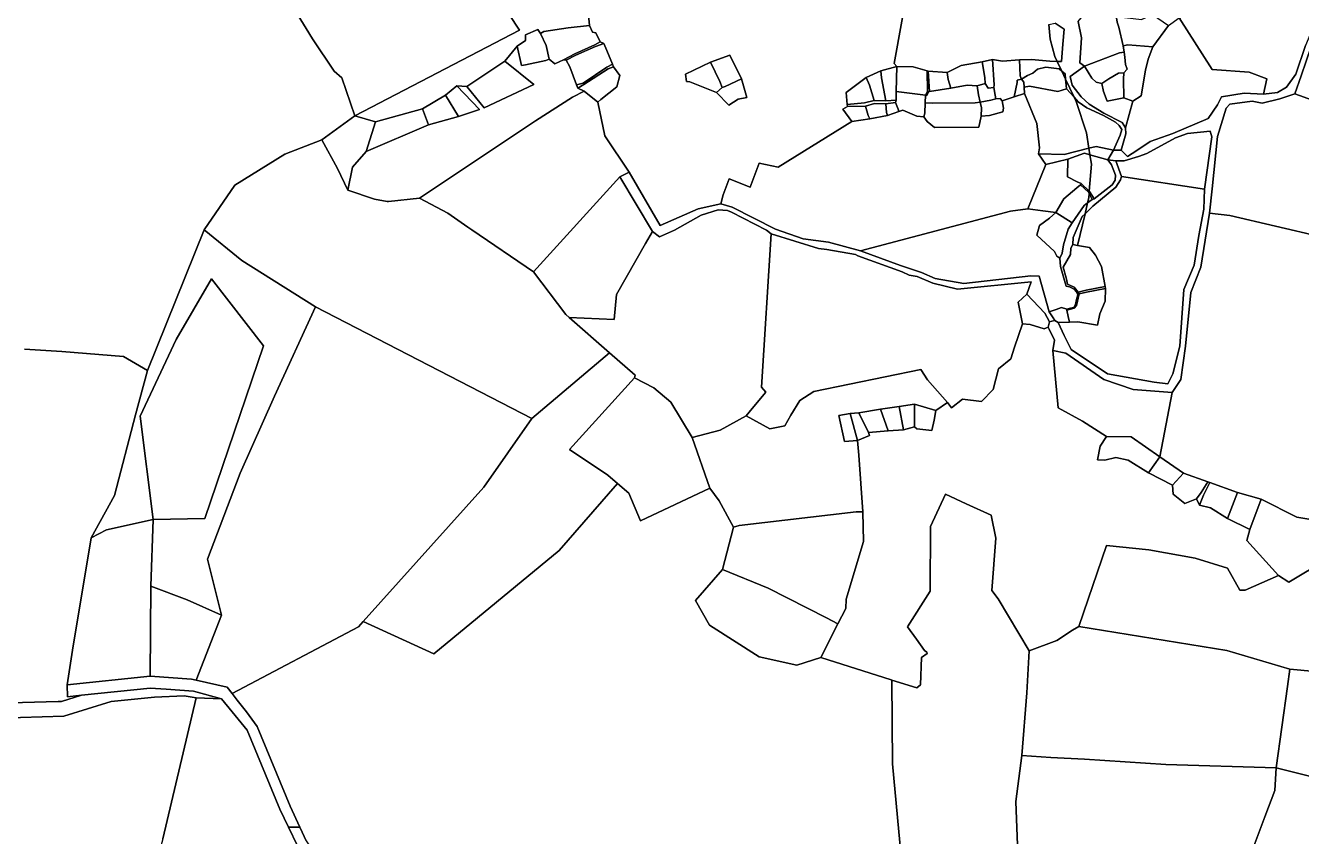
# Model space of a CAD drawing. Extents: x 542555 to 550520, y 1840485 to 1846995.
# Drawn here: x 547778 to 548382, y 1842996 to 1843379 of the extents above; entities that cross this region are included whole.
import ezdxf

# ---------------------------------------------------------------- set-up
doc = ezdxf.new("R2010")
doc.units = 0
doc.layers.add('Level 30', color=7, linetype='Continuous')

msp = doc.modelspace()

# ---------------------------------------------------------------- linework, layer by layer
at = {"layer": 'Level 30'}
for points in [[(548013.99, 1843471.27), (548022.12, 1843442.88), (548031.54, 1843416.89), (548005.11, 1843406.24), (547996.74, 1843400.4), (548012, 1843377), (547934.18, 1843336.45), (547928.06, 1843354.41), (547924.41, 1843357.63), (547914.11, 1843373), (547895.3633, 1843403.6117), (547883.3, 1843423.31), (547880.93, 1843426.46), (547934.74, 1843462.73), (547967.23, 1843483.33), (547996.91, 1843500.73), (548012.61, 1843474.35)], [(548042.95, 1843402.89), (548045.12, 1843379.23), (548035.12, 1843378.17), (548023.59, 1843376.48), (548021.95, 1843375.46), (548020.72, 1843377.36), (548014.86, 1843374.85), (548014.87, 1843372.12), (548010.87, 1843369.46), (548005.06, 1843362.31), (547987.09, 1843350.45), (547982.43, 1843350.68), (547977.05, 1843346.24), (547966.21, 1843339.78), (547943.92, 1843333.72), (547934.18, 1843336.45), (548012, 1843377), (547996.74, 1843400.4), (548005.11, 1843406.24), (548031.54, 1843416.89)], [(548365.5, 1843405.8), (548395.01, 1843401.49), (548400.54, 1843400.48), (548386.7, 1843376.59), (548383.88, 1843369.85), (548379.26, 1843356.2), (548374.89, 1843350.14), (548370.66, 1843347.55), (548364, 1843346.71), (548365.6, 1843353.95), (548357.18, 1843357.21), (548339.61, 1843358.43), (548324.05, 1843382.84), (548338.89, 1843385.83), (548356.26, 1843391.69), (548366.14, 1843395.66)], [(548297.54, 1843369.6), (548298.02, 1843366.69), (548295.77, 1843366.29), (548279.24, 1843359.97), (548277.15, 1843361.61), (548277.89, 1843373.46), (548276.34, 1843381.09), (548277.71, 1843382.83), (548290.76, 1843389.44), (548293.16, 1843390.11), (548295.34, 1843392.33), (548296.39, 1843391.75), (548296.56, 1843390.65), (548294.26, 1843388.16), (548293.97, 1843385.76), (548294.79, 1843380.8), (548295.51, 1843378.53)], [(548268.35, 1843362.25), (548266.3329, 1843362.2868), (548265.26, 1843364.55), (548262.99, 1843372.7), (548262.4719, 1843379.733), (548265.49, 1843380.34), (548269.72, 1843377.5), (548269, 1843370.38)], [(548319.01, 1843379.24), (548311.64, 1843369.19), (548299.84, 1843370.02), (548297.54, 1843369.6), (548295.51, 1843378.53), (548294.79, 1843380.8), (548293.97, 1843385.76), (548298.43, 1843382.95), (548306.31, 1843382.13), (548311.4, 1843384.41)], [(548365.6, 1843353.95), (548364, 1843346.71), (548354.81, 1843347.24), (548344.09, 1843345.55), (548342.22, 1843341.69), (548337.74, 1843335.19), (548321.02, 1843328.15), (548310.43, 1843324.37), (548304.09, 1843320.08), (548299.61, 1843317.32), (548296.6, 1843320.22), (548298.9, 1843328.01), (548298.63, 1843330.75), (548302.15, 1843343.37), (548306.02, 1843345.97), (548308.15, 1843358.07), (548309.43, 1843363.33), (548311.64, 1843369.19), (548319.01, 1843379.24), (548324.05, 1843382.84), (548339.61, 1843358.43), (548357.18, 1843357.21)], [(548012.99, 1843360.36), (548010.87, 1843369.46), (548014.87, 1843372.12), (548014.86, 1843374.85), (548020.72, 1843377.36), (548021.95, 1843375.46), (548024.73, 1843369.81), (548026.08, 1843363.38), (548024.43, 1843362.73), (548014.95, 1843360.68)], [(548045.12, 1843379.23), (548046.6, 1843376.04), (548048.1, 1843375.8), (548050.28, 1843371.56), (548047.68, 1843370.07), (548038.29, 1843365.85), (548032.89, 1843363.03), (548028.69, 1843361.18), (548026.08, 1843363.38), (548024.73, 1843369.81), (548021.95, 1843375.46), (548023.59, 1843376.48), (548035.12, 1843378.17)], [(548019.65, 1843334.17), (547964.78, 1843297.52), (547950.108, 1843296.0039), (547949.49, 1843295.94), (547943.41, 1843297.08), (547930.83, 1843301.3), (547933.13, 1843312.21), (547939.56, 1843319.58), (547968.95, 1843332.18), (547983.24, 1843336.23), (547993.17, 1843339.51), (547982.43, 1843350.68), (547987.09, 1843350.45), (547995.29, 1843340.24), (548018.78, 1843351.4), (548005.06, 1843362.31), (548010.87, 1843369.46), (548012.99, 1843360.36), (548014.95, 1843360.68), (548024.43, 1843362.73), (548026.08, 1843363.38), (548028.69, 1843361.18), (548032.89, 1843363.03), (548034.13, 1843362.85), (548035.86, 1843359.76), (548039.01, 1843351.18), (548039.67, 1843349.54), (548042.57, 1843348.21), (548037.12, 1843345.29)], [(548050.28, 1843371.56), (548051.94, 1843370.66), (548048.01, 1843369.24), (548038.7, 1843365.15), (548034.13, 1843362.85), (548032.89, 1843363.03), (548038.29, 1843365.85), (548047.68, 1843370.07)], [(548042.24, 1843351.99), (548039.01, 1843351.18), (548035.86, 1843359.76), (548034.13, 1843362.85), (548038.7, 1843365.15), (548048.01, 1843369.24), (548051.94, 1843370.66), (548053.35, 1843367.37), (548056.07, 1843360.92), (548053.36, 1843359.56)], [(548306.02, 1843345.97), (548302.15, 1843343.37), (548297.85, 1843345.09), (548297.8, 1843353.81), (548297.9, 1843356.89), (548299.4, 1843358.53), (548298.68, 1843360.73), (548298.36, 1843364.21), (548298.02, 1843366.69), (548297.54, 1843369.6), (548299.84, 1843370.02), (548311.64, 1843369.19), (548309.43, 1843363.33), (548308.15, 1843358.07)], [(547995.29, 1843340.24), (547987.09, 1843350.45), (548005.06, 1843362.31), (548018.78, 1843351.4)], [(548119.57, 1843345.13), (548117, 1843353.99), (548111.53, 1843365.26), (548102.33, 1843361.91), (548090.52, 1843356.23), (548091.01, 1843352.8), (548092.62, 1843352.56), (548105.29, 1843347.59), (548111.11, 1843341.55), (548115.43, 1843344.35)], [(548107.88, 1843349.96), (548105.29, 1843347.59), (548092.62, 1843352.56), (548091.01, 1843352.8), (548090.52, 1843356.23), (548102.33, 1843361.91), (548106.85, 1843352.68)], [(548102.33, 1843361.91), (548111.53, 1843365.26), (548117, 1843353.99), (548109.32, 1843350.44), (548107.88, 1843349.96), (548106.85, 1843352.68)], [(548230.83, 1843362.08), (548232.11, 1843354.57), (548232.38, 1843351.74), (548228.51, 1843350.64), (548223.86, 1843351), (548216.1, 1843349.67), (548214.83, 1843353.74), (548214.36, 1843356.93), (548220.98, 1843360.28)], [(548236.52, 1843351.2), (548236.44, 1843349.92), (548233.75, 1843349.63), (548232.38, 1843351.74), (548232.11, 1843354.57), (548230.83, 1843362.08), (548235.79, 1843363.23)], [(548247.4, 1843352.31), (548246.04, 1843345.43), (548240.32, 1843343.59), (548239.46, 1843344.65), (548237.42, 1843344.53), (548237.08, 1843346.28), (548236.44, 1843349.92), (548236.52, 1843351.2), (548235.79, 1843363.23), (548240.45, 1843362.32), (548248.62, 1843362.99), (548248.9, 1843355.41), (548249.51, 1843353.88), (548247.38, 1843353.32)], [(548268.5161, 1843357.6818), (548267.34, 1843358.72), (548261.08, 1843359.59), (548257.11, 1843358.64), (548254.93, 1843356.7), (548252.33, 1843355.66), (548249.51, 1843353.88), (548248.9, 1843355.41), (548248.62, 1843362.99), (548254.29, 1843363.13), (548262.87, 1843362.35), (548266.3329, 1843362.2868)], [(548299.4, 1843358.53), (548297.9, 1843356.89), (548295.44, 1843356.63), (548290.75, 1843353.97), (548287.54, 1843351.85), (548284.88, 1843352.38), (548282.79, 1843354.27), (548279.24, 1843359.97), (548295.77, 1843366.29), (548298.02, 1843366.69), (548298.36, 1843364.21), (548298.68, 1843360.73)], [(548056.07, 1843360.92), (548056.49, 1843359.74), (548053.98, 1843358.77), (548042.43, 1843351.39), (548039.67, 1843349.54), (548039.01, 1843351.18), (548042.24, 1843351.99), (548053.36, 1843359.56)], [(548050.5, 1843344.18), (548049.11, 1843343), (548042.57, 1843348.21), (548039.67, 1843349.54), (548042.43, 1843351.39), (548053.98, 1843358.77), (548056.49, 1843359.74), (548059.47, 1843355.56), (548058.06, 1843350.23)], [(548185.34, 1843343.65), (548179.74, 1843343.69), (548177.6, 1843351.07), (548175.96, 1843354.71), (548183, 1843357.75), (548183.24, 1843354.47)], [(548183, 1843357.75), (548190.45, 1843359.87), (548190.2, 1843347.97), (548190.25, 1843343.93), (548185.34, 1843343.65), (548183.24, 1843354.47)], [(548204.81, 1843357.74), (548205.06, 1843348.23), (548204.15, 1843346.34), (548201.6, 1843346.66), (548190.2, 1843347.97), (548190.45, 1843359.87), (548198.31, 1843359.74)], [(548204.77, 1843346.19), (548204.15, 1843346.34), (548205.06, 1843348.23), (548204.81, 1843357.74), (548205.36, 1843357.61), (548206.04, 1843348.04), (548205.5, 1843347.87)], [(548216.1, 1843349.67), (548206.04, 1843348.04), (548205.36, 1843357.61), (548214.36, 1843356.93), (548214.83, 1843353.74)], [(548253.23, 1843350.56), (548250.78, 1843350.09), (548250.59, 1843352.48), (548249.51, 1843353.88), (548252.33, 1843355.66), (548254.93, 1843356.7), (548257.11, 1843358.64), (548261.08, 1843359.59), (548267.34, 1843358.72), (548268.5161, 1843357.6818), (548270.357, 1843353.7986), (548270.67, 1843351.06), (548270.85, 1843349.34), (548266.74, 1843348.07)], [(548268.5161, 1843357.6818), (548270.07, 1843356.31), (548270.357, 1843353.7986)], [(548302.15, 1843343.37), (548298.63, 1843330.75), (548297.1, 1843333.41), (548288.47, 1843337.8), (548281.5, 1843342.06), (548277.76, 1843345.46), (548273.44, 1843350.99), (548272.55, 1843355.18), (548279.24, 1843359.97), (548282.79, 1843354.27), (548284.88, 1843352.38), (548287.54, 1843351.85), (548288.23, 1843348.02), (548290.08, 1843343.44), (548297.85, 1843345.09)], [(548297.8, 1843353.81), (548297.85, 1843345.09), (548290.08, 1843343.44), (548288.23, 1843348.02), (548287.54, 1843351.85), (548290.75, 1843353.97), (548295.44, 1843356.63), (548297.9, 1843356.89)], [(547993.17, 1843339.51), (547983.24, 1843336.23), (547977.05, 1843346.24), (547982.43, 1843350.68)], [(548117, 1843353.99), (548119.57, 1843345.13), (548115.43, 1843344.35), (548111.11, 1843341.55), (548105.29, 1843347.59), (548107.88, 1843349.96), (548109.32, 1843350.44)], [(548175.96, 1843354.71), (548177.6, 1843351.07), (548179.74, 1843343.69), (548175.27, 1843342.64), (548167.08, 1843341.82), (548166.56, 1843347.62)], [(548207.5, 1843342.47), (548203.97, 1843342.67), (548204.15, 1843346.34), (548204.77, 1843346.19), (548205.5, 1843347.87), (548206.04, 1843348.04), (548216.1, 1843349.67), (548223.86, 1843351), (548228.51, 1843350.64), (548229.15, 1843346.4), (548229.94, 1843342.91), (548227.57, 1843342.7)], [(548235.03, 1843343.99), (548229.94, 1843342.91), (548229.15, 1843346.4), (548228.51, 1843350.64), (548232.38, 1843351.74), (548233.75, 1843349.63), (548236.44, 1843349.92), (548237.08, 1843346.28), (548237.42, 1843344.53)], [(548250.92, 1843347.06), (548246.04, 1843345.43), (548247.4, 1843352.31), (548247.38, 1843353.32), (548249.51, 1843353.88), (548250.59, 1843352.48), (548250.78, 1843350.09)], [(548281.3769, 1843321.1563), (548269.73, 1843318.26), (548257.58, 1843318.48), (548257.94, 1843321.36), (548256.69, 1843332.94), (548250.92, 1843347.06), (548250.78, 1843350.09), (548253.23, 1843350.56), (548266.74, 1843348.07), (548270.85, 1843349.34), (548274.3424, 1843345.392), (548275.32, 1843343.33), (548280.19, 1843328.39)], [(548274.3424, 1843345.392), (548270.85, 1843349.34), (548270.67, 1843351.06), (548270.357, 1843353.7986)], [(548049.11, 1843343), (548052.36, 1843327.06), (548063.88, 1843309.87), (548059.55, 1843307.6), (548018.6, 1843262.64), (547989.5542, 1843282.6009), (547987.6717, 1843283.8946), (547978.22, 1843290.39), (547964.78, 1843297.52), (548019.65, 1843334.17), (548037.12, 1843345.29), (548042.57, 1843348.21)], [(547977.05, 1843346.24), (547983.24, 1843336.23), (547968.95, 1843332.18), (547966.21, 1843339.78)], [(548260.95, 1843313.52), (548252.43, 1843292.48), (548244.36, 1843291.46), (548173.4, 1843272.69), (548158.13, 1843276.79), (548146.15, 1843278.24), (548133.13, 1843282.86), (548112.71, 1843293.32), (548107.28, 1843294.94), (548108.45, 1843299.12), (548111.15, 1843306.66), (548121.12, 1843302.69), (548125.48, 1843314.03), (548134.47, 1843312.25), (548169.26, 1843333.81), (548177.72, 1843335.02), (548186.07, 1843336.69), (548191.44, 1843338.62), (548193.32, 1843339.14), (548200.06, 1843336.27), (548203.24, 1843335.95), (548204.87, 1843333.77), (548208.4, 1843331.04), (548229.26, 1843331.1), (548230.49, 1843336.36), (548234.37, 1843336.66), (548240.64, 1843338.47), (548240.95, 1843340.14), (548240.32, 1843343.59), (548246.04, 1843345.43), (548250.92, 1843347.06), (548256.69, 1843332.94), (548257.94, 1843321.36), (548257.58, 1843318.48)], [(548185.34, 1843343.65), (548190.25, 1843343.93), (548189.97, 1843342.86), (548185.34, 1843342.18), (548180.04, 1843342.31), (548175.65, 1843341.06), (548167.2, 1843340.88), (548167.08, 1843341.82), (548175.27, 1843342.64), (548179.74, 1843343.69)], [(548190.2, 1843347.97), (548201.6, 1843346.66), (548204.15, 1843346.34), (548203.97, 1843342.67), (548203.71, 1843337.79), (548203.24, 1843335.95), (548200.06, 1843336.27), (548193.32, 1843339.14), (548191.44, 1843338.62), (548191.16, 1843339.73), (548189.97, 1843342.86), (548190.25, 1843343.93)], [(548234.37, 1843336.66), (548230.49, 1843336.36), (548230.6, 1843340.32), (548229.94, 1843342.91), (548235.03, 1843343.99), (548237.42, 1843344.53), (548239.46, 1843344.65), (548240.32, 1843343.59), (548240.95, 1843340.14), (548240.64, 1843338.47)], [(548296.11, 1843327.37), (548293.02, 1843320.18), (548284.85, 1843322.02), (548281.3769, 1843321.1563), (548280.19, 1843328.39), (548275.32, 1843343.33), (548274.3424, 1843345.392), (548276.37, 1843343.1), (548280.33, 1843340.3), (548288.22, 1843336.64), (548293.9, 1843333.56), (548295.67, 1843331.87), (548296.92, 1843330.1)], [(548378.84, 1843346.98), (548395.46, 1843340.98), (548391.16, 1843279.31), (548348.03, 1843289.4), (548338.49, 1843290.49), (548339.66, 1843302.03), (548342.28, 1843326.75), (548346.32, 1843340.12), (548348.05, 1843342.07), (548358.6, 1843343.37), (548363.39, 1843342.47), (548371.67, 1843344.59)], [(547966.21, 1843339.78), (547968.95, 1843332.18), (547939.56, 1843319.58), (547943.92, 1843333.72)], [(548177.72, 1843335.02), (548169.26, 1843333.81), (548165.05, 1843339.59), (548167.2, 1843340.88), (548175.65, 1843341.06), (548176.93, 1843336.7)], [(548186.07, 1843336.69), (548177.72, 1843335.02), (548176.93, 1843336.7), (548175.65, 1843341.06), (548180.04, 1843342.31), (548185.34, 1843342.18), (548185.67, 1843338.08)], [(548191.44, 1843338.62), (548186.07, 1843336.69), (548185.67, 1843338.08), (548185.34, 1843342.18), (548189.97, 1843342.86), (548191.16, 1843339.73)], [(548229.94, 1843342.91), (548230.6, 1843340.32), (548230.49, 1843336.36), (548229.26, 1843331.1), (548208.4, 1843331.04), (548204.87, 1843333.77), (548203.24, 1843335.95), (548203.71, 1843337.79), (548203.97, 1843342.67), (548207.5, 1843342.47), (548227.57, 1843342.7)], [(547934.18, 1843336.45), (547943.92, 1843333.72), (547939.56, 1843319.58), (547933.13, 1843312.21), (547930.83, 1843301.3), (547925.92, 1843311.56), (547918.6, 1843325.16)], [(548339.59, 1843326.53), (548336.03, 1843301.84), (548296.81, 1843307.74), (548294.12, 1843315.28), (548298.09, 1843315.16), (548304.8, 1843317.19), (548308.74, 1843318.62), (548322.4, 1843326.1), (548328.02, 1843328.17), (548338.69, 1843329.18)], [(548035.5619, 1843241.0957), (548054.68, 1843224.35), (548017.83, 1843193.34), (547915.59, 1843246.1), (547880.7, 1843268.02), (547862.85, 1843282.63), (547877.46, 1843303.74), (547900.99, 1843318.35), (547918.6, 1843325.16), (547925.92, 1843311.56), (547930.83, 1843301.3), (547943.41, 1843297.08), (547949.49, 1843295.94), (547950.108, 1843296.0039), (547964.78, 1843297.52), (547978.22, 1843290.39), (547987.6717, 1843283.8946), (547989.5542, 1843282.6009), (548018.6, 1843262.64), (548034.0123, 1843242.4529)], [(548279.35, 1843318.77), (548271.44, 1843315.98), (548260.95, 1843313.52), (548257.58, 1843318.48), (548269.73, 1843318.26), (548281.3769, 1843321.1563), (548281.882, 1843318.0778)], [(548293.02, 1843320.18), (548290.36, 1843315.76), (548281.882, 1843318.0778), (548281.3769, 1843321.1563), (548284.85, 1843322.02)], [(548277.66, 1843304.56), (548277.45, 1843303.85), (548275.61, 1843302.38), (548269.5, 1843297.2), (548265.7, 1843290.74), (548259.55, 1843291.51), (548252.43, 1843292.48), (548260.95, 1843313.52), (548271.44, 1843315.98), (548271.24, 1843307.65), (548275.84, 1843305.24)], [(548282.62, 1843313.58), (548281.5722, 1843300.8054), (548277.66, 1843304.56), (548275.84, 1843305.24), (548271.24, 1843307.65), (548271.44, 1843315.98), (548279.35, 1843318.77), (548281.882, 1843318.0778)], [(548294.14, 1843302.83), (548283.28, 1843293.8), (548279.5602, 1843290.1825), (548280.7567, 1843295.3143), (548282.86, 1843296.85), (548283.83, 1843297.26), (548292.36, 1843303.86), (548293.82, 1843306.02), (548294.02, 1843308.44), (548292.14, 1843313.28), (548290.36, 1843315.76), (548294.12, 1843315.28), (548296.81, 1843307.74), (548296.26, 1843306.16)], [(548292.14, 1843313.28), (548294.02, 1843308.44), (548293.82, 1843306.02), (548292.36, 1843303.86), (548283.83, 1843297.26), (548281.63, 1843300.75), (548281.5722, 1843300.8054), (548282.62, 1843313.58), (548281.882, 1843318.0778), (548290.36, 1843315.76)], [(548056.89, 1843240.12), (548035.5619, 1843241.0957), (548034.0123, 1843242.4529), (548018.6, 1843262.64), (548059.55, 1843307.6), (548074.91, 1843281.76), (548071.69, 1843276.07), (548057.89, 1843251.92)], [(548263.8989, 1843239.3231), (548262.76, 1843239.08), (548260.59, 1843243.09), (548251.96, 1843252.18), (548254.11, 1843257.92), (548219.18, 1843254.45), (548207.5, 1843257.32), (548200.18, 1843260.43), (548196.31, 1843261.13), (548193.06, 1843262.66), (548172.09, 1843270.24), (548170.97, 1843270.84), (548157.34, 1843273.33), (548153.52, 1843273.72), (548131.08, 1843280.6), (548128.82, 1843282.34), (548112.32, 1843290.87), (548110.51, 1843291.74), (548106.03, 1843292.1), (548097.97, 1843289.57), (548085.39, 1843282.43), (548078.3, 1843279.18), (548074.91, 1843281.76), (548059.55, 1843307.6), (548063.88, 1843309.87), (548078.66, 1843284.54), (548096.48, 1843292.47), (548107.28, 1843294.94), (548112.71, 1843293.32), (548133.13, 1843282.86), (548146.15, 1843278.24), (548158.13, 1843276.79), (548173.4, 1843272.69), (548192.26, 1843265.66), (548202.27, 1843262.31), (548208.73, 1843259.49), (548222.24, 1843257.17), (548253.9, 1843260.85), (548257.78, 1843260.57), (548262.65, 1843243.83), (548264.4575, 1843240.9476), (548265.29, 1843239.62)], [(548296.81, 1843307.74), (548336.03, 1843301.84), (548335.81, 1843292.41), (548333.35, 1843279.81), (548331.09, 1843265.84), (548326.34, 1843254.3), (548324.39, 1843227.56), (548321.08, 1843214.43), (548318.7, 1843209.68), (548312.2, 1843210.47), (548290.19, 1843214.43), (548273.01, 1843225.89), (548269.6, 1843232.62), (548266.84, 1843238.76), (548272.27, 1843238.84), (548276.13, 1843239.01), (548285.51, 1843237.46), (548286.56, 1843242.76), (548289.11, 1843248.86), (548289.22, 1843254.88), (548289.07, 1843255.79), (548287.29, 1843265.14), (548284.54, 1843270.54), (548281.58, 1843274.14), (548276.0531, 1843275.1417), (548279.5602, 1843290.1825), (548283.28, 1843293.8), (548294.14, 1843302.83), (548296.26, 1843306.16)], [(548277.45, 1843303.85), (548281.18, 1843300.31), (548281.4808, 1843299.6905), (548281.32, 1843297.73), (548280.7567, 1843295.3143), (548279.08, 1843294.09), (548273.47, 1843285.84), (548265.7, 1843290.74), (548269.5, 1843297.2), (548275.61, 1843302.38)], [(548277.66, 1843304.56), (548281.5722, 1843300.8054), (548281.4808, 1843299.6905), (548281.18, 1843300.31), (548277.45, 1843303.85)], [(548273.47, 1843285.84), (548279.08, 1843294.09), (548280.7567, 1843295.3143), (548279.5602, 1843290.1825), (548278.19, 1843288.85), (548273.94, 1843278.98), (548273.8, 1843275.55), (548272.78, 1843273.84), (548272.63, 1843270.82), (548269.25, 1843264.86), (548270.57, 1843259.88), (548270.7259, 1843259.1762), (548271.25, 1843256.81), (548274.42, 1843255.41), (548276.37, 1843253.08), (548276.74, 1843252.33), (548275.45, 1843246.83), (548274.47, 1843245.47), (548270.94, 1843244.53), (548270.93, 1843244.97), (548272.66, 1843245.47), (548274.2, 1843245.89), (548275.02, 1843247.18), (548275.57, 1843249.62), (548276.13, 1843251.74), (548275.69, 1843252.86), (548274.13, 1843254.71), (548272.13, 1843255.55), (548270.64, 1843255.91), (548270.1641, 1843257.5423), (548267.94, 1843265.17), (548267.59, 1843269.1), (548268.66, 1843271.51), (548269.31, 1843275.47), (548271.64, 1843282.93)], [(548282.86, 1843296.85), (548280.7567, 1843295.3143), (548281.32, 1843297.73), (548281.4808, 1843299.6905)], [(548281.5722, 1843300.8054), (548281.63, 1843300.75), (548283.83, 1843297.26), (548282.86, 1843296.85), (548281.4808, 1843299.6905)], [(548122.15, 1843198.05), (548119.19, 1843194.62), (548106.94, 1843187.84), (548093.78, 1843184.3), (548083.7, 1843201.08), (548075.54, 1843207.84), (548066.37, 1843212.49), (548066.8058, 1843213.7351), (548054.68, 1843224.35), (548035.5619, 1843241.0957), (548056.89, 1843240.12), (548057.89, 1843251.92), (548071.69, 1843276.07), (548074.91, 1843281.76), (548078.3, 1843279.18), (548085.39, 1843282.43), (548097.97, 1843289.57), (548106.03, 1843292.1), (548110.51, 1843291.74), (548112.32, 1843290.87), (548128.82, 1843282.34), (548131.08, 1843280.6), (548126.52, 1843208.1), (548128.49, 1843205.77)], [(548270.64, 1843255.91), (548272.13, 1843255.55), (548274.13, 1843254.71), (548275.69, 1843252.86), (548276.13, 1843251.74), (548275.57, 1843249.62), (548275.02, 1843247.18), (548274.2, 1843245.89), (548272.66, 1843245.47), (548270.93, 1843244.97), (548268.47, 1843245.83), (548265.8238, 1843244.9206), (548262.65, 1843243.83), (548257.78, 1843260.57), (548253.9, 1843260.85), (548222.24, 1843257.17), (548208.73, 1843259.49), (548202.27, 1843262.31), (548192.26, 1843265.66), (548173.4, 1843272.69), (548244.36, 1843291.46), (548252.43, 1843292.48), (548259.55, 1843291.51), (548265.7, 1843290.74), (548262.69, 1843288.02), (548257.96, 1843284.59), (548256.73, 1843280.08), (548265.08, 1843272.24), (548266.22, 1843270.14), (548267.59, 1843269.1), (548267.94, 1843265.17), (548270.1641, 1843257.5423)], [(548265.7, 1843290.74), (548273.47, 1843285.84), (548271.64, 1843282.93), (548269.31, 1843275.47), (548268.66, 1843271.51), (548267.59, 1843269.1), (548266.22, 1843270.14), (548265.08, 1843272.24), (548256.73, 1843280.08), (548257.96, 1843284.59), (548262.69, 1843288.02)], [(548278.19, 1843288.85), (548279.5602, 1843290.1825), (548276.0531, 1843275.1417), (548273.8, 1843275.55), (548273.94, 1843278.98)], [(547862.85, 1843282.63), (547880.7, 1843268.02), (547915.59, 1843246.1), (547896.12, 1843203.89), (547879.89, 1843167.36), (547864.48, 1843126.77), (547871.16, 1843100.33), (547854.79, 1843107.52), (547837.62, 1843113.96), (547838.76, 1843145.49), (547816.65, 1843140.67), (547809.45, 1843136.91), (547820.52, 1843156.84), (547830.4, 1843194.96), (547836.08, 1843216.06)], [(548254.11, 1843257.92), (548251.96, 1843252.18), (548247.91, 1843248.36), (548250.02, 1843238.09), (548246.12, 1843227.06), (548244.41, 1843221.5), (548238.58, 1843216.81), (548236.05, 1843207.06), (548230.63, 1843201.31), (548221.64, 1843202.47), (548216.46, 1843198.31), (548214.56, 1843200.87), (548205.06, 1843211.54), (548201.87, 1843216.55), (548151.33, 1843206.15), (548144.72, 1843201.78), (548140.44, 1843194.92), (548137.61, 1843189.78), (548130.41, 1843188.37), (548119.19, 1843194.62), (548122.15, 1843198.05), (548128.49, 1843205.77), (548126.52, 1843208.1), (548131.08, 1843280.6), (548153.52, 1843273.72), (548157.34, 1843273.33), (548170.97, 1843270.84), (548172.09, 1843270.24), (548193.06, 1843262.66), (548196.31, 1843261.13), (548200.18, 1843260.43), (548207.5, 1843257.32), (548219.18, 1843254.45)], [(548280.03, 1843254.06), (548276.37, 1843253.08), (548274.42, 1843255.41), (548271.25, 1843256.81), (548270.7259, 1843259.1762), (548270.57, 1843259.88), (548269.25, 1843264.86), (548272.63, 1843270.82), (548272.78, 1843273.84), (548273.8, 1843275.55), (548276.0531, 1843275.1417), (548281.58, 1843274.14), (548284.54, 1843270.54), (548287.29, 1843265.14), (548289.07, 1843255.79)], [(547838.76, 1843145.49), (547832.6, 1843194.43), (547849.67, 1843230.62), (547866.33, 1843259.34), (547890.99, 1843227.64), (547863.22, 1843145.92)], [(547832.6, 1843194.43), (547838.76, 1843145.49), (547863.22, 1843145.92), (547890.99, 1843227.64), (547866.33, 1843259.34), (547849.67, 1843230.62)], [(548276.13, 1843239.01), (548272.27, 1843238.84), (548271.51, 1843241.6), (548270.94, 1843244.53), (548274.47, 1843245.47), (548275.45, 1843246.83), (548276.74, 1843252.33), (548280.31, 1843253.09), (548289.22, 1843254.88), (548289.11, 1843248.86), (548286.56, 1843242.76), (548285.51, 1843237.46)], [(548289.07, 1843255.79), (548289.22, 1843254.88), (548280.31, 1843253.09), (548276.74, 1843252.33), (548276.37, 1843253.08), (548280.03, 1843254.06)], [(548262.76, 1843239.08), (548262.05, 1843236.57), (548260.25, 1843235.73), (548253.66, 1843237.75), (548250.02, 1843238.09), (548247.91, 1843248.36), (548251.96, 1843252.18), (548260.59, 1843243.09)], [(547995.11, 1843160.87), (547938.15, 1843097.27), (547935.92, 1843094.78), (547876.093, 1843063.1924), (547873.72, 1843066.16), (547859.1031, 1843069.4741), (547871.16, 1843100.33), (547864.48, 1843126.77), (547879.89, 1843167.36), (547896.12, 1843203.89), (547915.59, 1843246.1), (548017.83, 1843193.34)], [(548272.27, 1843238.84), (548266.84, 1843238.76), (548265.29, 1843239.62), (548264.4575, 1843240.9476), (548262.65, 1843243.83), (548265.8238, 1843244.9206), (548268.47, 1843245.83), (548270.93, 1843244.97), (548270.94, 1843244.53), (548271.51, 1843241.6)], [(548357.57, 1843140.74), (548356.15, 1843135.58), (548371.11, 1843119.01), (548355.31, 1843112.04), (548352.81, 1843112.07), (548346.93, 1843122.51), (548331.57, 1843127.23), (548309.75, 1843131.22), (548289.71, 1843133.27), (548276.59, 1843094.82), (548273.65, 1843093.09), (548266.28, 1843088.33), (548253.05, 1843083.42), (548238.52, 1843107.94), (548235.41, 1843111.85), (548237.34, 1843136.7), (548235.14, 1843147.5), (548223.3846, 1843152.9532), (548213.54, 1843157.52), (548206.42, 1843142.15), (548206.28, 1843111.66), (548195.6, 1843094.7), (548199.7659, 1843088.874), (548203.58, 1843083.54), (548204.64, 1843082.81), (548204.94, 1843082.09), (548202.22, 1843080.28), (548201.77, 1843067.32), (548199.92, 1843065.82), (548188.17, 1843069.55), (548188.167, 1843069.5509), (548187.7706, 1843069.6766), (548154.5, 1843080.22), (548162.58, 1843096.17), (548166.46, 1843103.41), (548166.57, 1843107.76), (548174.71, 1843135.07), (548174.37, 1843149.2), (548172.54, 1843175.92), (548171.86, 1843182.96), (548177.63, 1843185.21), (548177.18, 1843186.63), (548186.36, 1843187.54), (548193.69, 1843187.94), (548198.94, 1843189.36), (548200, 1843188.44), (548207.02, 1843187.56), (548208.13, 1843192.46), (548209.02, 1843197.07), (548214.56, 1843200.87), (548216.46, 1843198.31), (548221.64, 1843202.47), (548230.63, 1843201.31), (548236.05, 1843207.06), (548238.58, 1843216.81), (548244.41, 1843221.5), (548246.12, 1843227.06), (548250.02, 1843238.09), (548253.66, 1843237.75), (548260.25, 1843235.73), (548262.05, 1843236.57), (548262.5856, 1843235.504), (548265.14, 1843230.42), (548264.27, 1843225.41), (548266.76, 1843198.38), (548278.42, 1843192.05), (548289.76, 1843184.86), (548286.72, 1843180.28), (548285.45, 1843173.75), (548288.84, 1843173.53), (548294.11, 1843174.8), (548299.98, 1843173.52), (548309.62, 1843167.6), (548320.94, 1843161.71), (548321.19, 1843157.52), (548326.72, 1843153.02), (548332.31, 1843155.23), (548333.69, 1843152.26), (548338.95, 1843151.07), (548346.86, 1843145.98)], [(548066.8058, 1843213.7351), (548066.37, 1843212.49), (548035.74, 1843178.62), (548053.79, 1843166.51), (548058.34, 1843162.58), (548030.81, 1843130.83), (547971.51, 1843081.94), (547938.15, 1843097.27), (547995.11, 1843160.87), (548017.83, 1843193.34), (548054.68, 1843224.35)], [(548320.72, 1843205.55), (548314.88, 1843175.09), (548301.41, 1843184.64), (548289.76, 1843184.86), (548278.42, 1843192.05), (548266.76, 1843198.38), (548264.27, 1843225.41), (548270.51, 1843224.25), (548288.44, 1843211.75), (548302.26, 1843207.03)], [(548063.69, 1843157.96), (548058.34, 1843162.58), (548053.79, 1843166.51), (548035.74, 1843178.62), (548066.37, 1843212.49), (548075.54, 1843207.84), (548083.7, 1843201.08), (548093.78, 1843184.3), (548102.04, 1843160.4), (548069.31, 1843144.83)], [(548214.56, 1843200.87), (548209.02, 1843197.07), (548198.87, 1843200.06), (548191.67, 1843199.05), (548182.73, 1843197.64), (548172.56, 1843195.98), (548168.4, 1843195.6), (548163.1, 1843194.75), (548165.8, 1843182.46), (548171.86, 1843182.96), (548172.54, 1843175.92), (548174.37, 1843149.2), (548171.37, 1843149.18), (548115.93, 1843142.74), (548113.2, 1843141.95), (548106.49, 1843154.36), (548102.04, 1843160.4), (548093.78, 1843184.3), (548106.94, 1843187.84), (548119.19, 1843194.62), (548130.41, 1843188.37), (548137.61, 1843189.78), (548140.44, 1843194.92), (548144.72, 1843201.78), (548151.33, 1843206.15), (548201.87, 1843216.55), (548205.06, 1843211.54)], [(548193.69, 1843187.94), (548186.36, 1843187.54), (548182.73, 1843197.64), (548191.67, 1843199.05)], [(548198.94, 1843189.36), (548193.69, 1843187.94), (548191.67, 1843199.05), (548198.87, 1843200.06)], [(548200, 1843188.44), (548198.94, 1843189.36), (548198.87, 1843200.06), (548209.02, 1843197.07), (548208.13, 1843192.46), (548207.02, 1843187.56)], [(548163.1, 1843194.75), (548168.4, 1843195.6), (548171.86, 1843182.96), (548165.8, 1843182.46)], [(548177.18, 1843186.63), (548177.63, 1843185.21), (548171.86, 1843182.96), (548168.4, 1843195.6), (548172.56, 1843195.98)], [(548186.36, 1843187.54), (548177.18, 1843186.63), (548172.56, 1843195.98), (548182.73, 1843197.64)], [(548314.88, 1843175.09), (548309.62, 1843167.6), (548299.98, 1843173.52), (548294.11, 1843174.8), (548288.84, 1843173.53), (548285.45, 1843173.75), (548286.72, 1843180.28), (548289.76, 1843184.86), (548301.41, 1843184.64)], [(548314.88, 1843175.09), (548326.09, 1843167.49), (548320.94, 1843161.71), (548309.62, 1843167.6)], [(548326.09, 1843167.49), (548337.68, 1843163.39), (548334.42, 1843158.3), (548332.31, 1843155.23), (548326.72, 1843153.02), (548321.19, 1843157.52), (548320.94, 1843161.71)], [(548335.62, 1843157.05), (548333.69, 1843152.26), (548332.31, 1843155.23), (548334.42, 1843158.3), (548337.68, 1843163.39), (548338.52, 1843163.09)], [(548338.52, 1843163.09), (548351.59, 1843158.31), (548346.86, 1843145.98), (548338.95, 1843151.07), (548333.69, 1843152.26), (548335.62, 1843157.05)], [(548351.59, 1843158.31), (548362.84, 1843155.06), (548357.57, 1843140.74), (548346.86, 1843145.98)], [(548362.84, 1843155.06), (548379.76, 1843146.68), (548400.6, 1843143.21), (548406.99, 1843140.41), (548415.28, 1843140.57), (548408.56, 1843126.02), (548393.62, 1843126.49), (548375.89, 1843115.85), (548371.11, 1843119.01), (548356.15, 1843135.58), (548357.57, 1843140.74)], [(547838.76, 1843145.49), (547837.62, 1843113.96), (547837.38, 1843071.35), (547798.17, 1843067.32), (547800.67, 1843083.75), (547809.45, 1843136.91), (547816.65, 1843140.67)], [(548174.37, 1843149.2), (548174.71, 1843135.07), (548166.57, 1843107.76), (548166.46, 1843103.41), (548162.58, 1843096.17), (548157.22, 1843099.06), (548129.64, 1843113.02), (548108.1, 1843121.93), (548113.2, 1843141.95), (548115.93, 1843142.74), (548171.37, 1843149.18)], [(548420.99, 1843136.56), (548420.83, 1843127.77), (548418.48, 1843120.42), (548420.49, 1843117.22), (548421.59, 1843114.81), (548416.01, 1843107.36), (548412.33, 1843088.5), (548415.81, 1843071.03), (548376.44, 1843074.72), (548346.55, 1843083.6), (548276.59, 1843094.82), (548289.71, 1843133.27), (548309.75, 1843131.22), (548331.57, 1843127.23), (548346.93, 1843122.51), (548352.81, 1843112.07), (548355.31, 1843112.04), (548371.11, 1843119.01), (548375.89, 1843115.85), (548393.62, 1843126.49), (548408.56, 1843126.02), (548415.28, 1843140.57)], [(548162.58, 1843096.17), (548154.5, 1843080.22), (548143.2, 1843076.67), (548125.36, 1843080.5), (548101.92, 1843095.48), (548095.25, 1843107.16), (548108.1, 1843121.93), (548129.64, 1843113.02), (548157.22, 1843099.06)], [(547871.16, 1843100.33), (547859.1031, 1843069.4741), (547856.96, 1843069.96), (547837.38, 1843071.35), (547837.62, 1843113.96), (547854.79, 1843107.52)], [(548375.37, 1843066.54), (548370.01, 1843028.09), (548317.84, 1843029.56), (548279.29, 1843032.15), (548263.41, 1843032.9), (548249.73, 1843033.81), (548252.01, 1843063.57), (548253.05, 1843083.42), (548266.28, 1843088.33), (548273.65, 1843093.09), (548276.59, 1843094.82), (548346.55, 1843083.6), (548376.44, 1843074.72)], [(548415.81, 1843071.03), (548410.96, 1843048.9), (548406.38, 1843038.52), (548417.08, 1843034.32), (548413.27, 1843028.85), (548407.64, 1843019.83), (548406.07, 1843018.12), (548400.93, 1843019.97), (548393.24, 1843022.2), (548370.01, 1843028.09), (548375.37, 1843066.54), (548376.44, 1843074.72)], [(547903.52, 1843009.96), (547908.15, 1843000), (547907.9291, 1843000), (547902.76, 1843000), (547898.74, 1843008.49), (547883.23, 1843045.86), (547881.83, 1843047.58), (547876.12, 1843054.58), (547871.11, 1843060.73), (547857.8, 1843064.26), (547844.8928, 1843065.1756), (547837.36, 1843065.71), (547804.898, 1843062.371), (547798.18, 1843061.68), (547798.17, 1843067.32), (547837.38, 1843071.35), (547856.96, 1843069.96), (547859.1031, 1843069.4741), (547873.72, 1843066.16), (547876.093, 1843063.1924), (547878.5554, 1843060.1131), (547882.98, 1843054.58), (547887.95, 1843047.58)], [(547682.43, 1843059.13), (547685.79, 1843056.9), (547695.19, 1843054.37), (547706.72, 1843053.09), (547736.66, 1843051.87), (547765.61, 1843051.57), (547796.59, 1843052.5), (547818.86, 1843059.33), (547839.44, 1843061.44), (547853.42, 1843062.04), (547859.13, 1843061.2), (547843.38, 1842994.43), (547831.34, 1842950.61), (547761.54, 1842953.2), (547744.3, 1842955.22), (547696.73, 1842960.78), (547627.38, 1842991.39), (547660.55, 1843029.83)], [(548358.9, 1842989.69), (548354.28, 1842984.34), (548309.4, 1842981.67), (548291.76, 1842973.8), (548287.03, 1842967.55), (548278.56, 1842961.03), (548251.31, 1842959.52), (548248.4, 1842970.97), (548246.88, 1843012.02), (548249.73, 1843033.81), (548263.41, 1843032.9), (548279.29, 1843032.15), (548317.84, 1843029.56), (548370.01, 1843028.09), (548369.28, 1843017.37), (548364.64, 1843004.84)], [(548391.92, 1842995.24), (548390.24, 1842977.72), (548387.69, 1842973.94), (548354.28, 1842984.34), (548358.9, 1842989.69), (548364.64, 1843004.84), (548369.28, 1843017.37), (548370.01, 1843028.09), (548393.24, 1843022.2), (548400.93, 1843019.97), (548406.07, 1843018.12), (548393.96, 1842999.61)], [(548000, 1842901.32), (548000, 1842891.88), (547994.85, 1842901.28), (547978.24, 1842911.4), (547949.99, 1842924.73), (547944.08, 1842932.01), (547906.98, 1842991.1), (547902.76, 1843000), (547907.9291, 1843000), (547908.15, 1843000), (547908.16, 1843000), (547909.2729, 1842997.6033), (547911.22, 1842993.41), (547914.1596, 1842988.8879), (547949.56, 1842934.43), (547955.3434, 1842928.2399), (547955.39, 1842928.19), (547955.5005, 1842928.1416), (547980.5, 1842917.19), (548000, 1842905.22)]]:
    msp.add_lwpolyline(points, close=True, dxfattribs=at)
for points in [[(547895.3633, 1843403.6117), (547914.11, 1843373), (547924.41, 1843357.63), (547928.06, 1843354.41), (547934.18, 1843336.45), (547918.6, 1843325.16), (547900.99, 1843318.35), (547877.46, 1843303.74), (547862.85, 1843282.63), (547836.08, 1843216.06), (547824.72, 1843222.56), (547795.51, 1843224.99), (547777.98, 1843226.18)], [(548196.91, 1843403.22), (548189.34, 1843361.27), (548190.45, 1843359.87), (548183, 1843357.75), (548175.96, 1843354.71), (548166.56, 1843347.62), (548167.08, 1843341.82), (548167.2, 1843340.88), (548165.05, 1843339.59), (548169.26, 1843333.81), (548134.47, 1843312.25), (548125.48, 1843314.03), (548121.12, 1843302.69), (548111.15, 1843306.66), (548108.45, 1843299.12), (548107.28, 1843294.94), (548096.48, 1843292.47), (548078.66, 1843284.54), (548063.88, 1843309.87), (548052.36, 1843327.06), (548049.11, 1843343), (548050.5, 1843344.18), (548058.06, 1843350.23), (548059.47, 1843355.56), (548056.49, 1843359.74), (548056.07, 1843360.92), (548053.35, 1843367.37), (548051.94, 1843370.66), (548050.28, 1843371.56), (548048.1, 1843375.8), (548046.6, 1843376.04), (548045.12, 1843379.23), (548042.95, 1843402.89)], [(548262.4719, 1843379.733), (548262.99, 1843372.7), (548265.26, 1843364.55), (548266.3329, 1843362.2868), (548262.87, 1843362.35), (548254.29, 1843363.13), (548248.62, 1843362.99), (548240.45, 1843362.32), (548235.79, 1843363.23), (548230.83, 1843362.08), (548220.98, 1843360.28), (548214.36, 1843356.93), (548205.36, 1843357.61), (548204.81, 1843357.74), (548198.31, 1843359.74), (548190.45, 1843359.87), (548189.34, 1843361.27), (548196.91, 1843403.22)], [(548276.34, 1843381.09), (548277.89, 1843373.46), (548277.15, 1843361.61), (548279.24, 1843359.97), (548272.55, 1843355.18), (548273.44, 1843350.99), (548277.76, 1843345.46), (548281.5, 1843342.06), (548288.47, 1843337.8), (548297.1, 1843333.41), (548298.63, 1843330.75), (548298.9, 1843328.01), (548296.6, 1843320.22), (548293.02, 1843320.18), (548296.11, 1843327.37), (548296.92, 1843330.1), (548295.67, 1843331.87), (548293.9, 1843333.56), (548288.22, 1843336.64), (548280.33, 1843340.3), (548276.37, 1843343.1), (548274.3424, 1843345.392), (548270.357, 1843353.7986), (548270.07, 1843356.31), (548268.5161, 1843357.6818), (548266.3329, 1843362.2868), (548268.35, 1843362.25), (548269, 1843370.38), (548269.72, 1843377.5), (548265.49, 1843380.34)], [(548386.49, 1843369.23), (548381.78, 1843355.42), (548378.84, 1843346.98), (548371.67, 1843344.59), (548363.39, 1843342.47), (548358.6, 1843343.37), (548348.05, 1843342.07), (548346.32, 1843340.12), (548342.28, 1843326.75), (548339.66, 1843302.03), (548338.49, 1843290.49), (548334.35, 1843264.87), (548329.6, 1843252.97), (548327.07, 1843227.45), (548324.89, 1843211.77), (548320.72, 1843205.55), (548302.26, 1843207.03), (548288.44, 1843211.75), (548270.51, 1843224.25), (548264.27, 1843225.41), (548265.14, 1843230.42), (548262.5856, 1843235.504), (548262.05, 1843236.57), (548262.76, 1843239.08), (548263.8989, 1843239.3231), (548265.29, 1843239.62), (548266.84, 1843238.76), (548269.6, 1843232.62), (548273.01, 1843225.89), (548290.19, 1843214.43), (548312.2, 1843210.47), (548318.7, 1843209.68), (548321.08, 1843214.43), (548324.39, 1843227.56), (548326.34, 1843254.3), (548331.09, 1843265.84), (548333.35, 1843279.81), (548335.81, 1843292.41), (548336.03, 1843301.84), (548339.59, 1843326.53), (548338.69, 1843329.18), (548328.02, 1843328.17), (548322.4, 1843326.1), (548308.74, 1843318.62), (548304.8, 1843317.19), (548298.09, 1843315.16), (548294.12, 1843315.28), (548290.36, 1843315.76), (548293.02, 1843320.18), (548296.6, 1843320.22), (548299.61, 1843317.32), (548304.09, 1843320.08), (548310.43, 1843324.37), (548321.02, 1843328.15), (548337.74, 1843335.19), (548342.22, 1843341.69), (548344.09, 1843345.55), (548354.81, 1843347.24), (548364, 1843346.71), (548370.66, 1843347.55), (548374.89, 1843350.14), (548379.26, 1843356.2), (548383.88, 1843369.85)], [(548395.46, 1843340.98), (548378.84, 1843346.98), (548381.78, 1843355.42), (548386.49, 1843369.23)], [(548400.6, 1843143.21), (548379.76, 1843146.68), (548362.84, 1843155.06), (548351.59, 1843158.31), (548338.52, 1843163.09), (548337.68, 1843163.39), (548326.09, 1843167.49), (548314.88, 1843175.09), (548320.72, 1843205.55), (548324.89, 1843211.77), (548327.07, 1843227.45), (548329.6, 1843252.97), (548334.35, 1843264.87), (548338.49, 1843290.49), (548348.03, 1843289.4), (548391.16, 1843279.31)], [(547777.98, 1843226.18), (547795.51, 1843224.99), (547824.72, 1843222.56), (547836.08, 1843216.06), (547830.4, 1843194.96), (547820.52, 1843156.84), (547809.45, 1843136.91), (547800.67, 1843083.75), (547798.17, 1843067.32), (547798.18, 1843061.68), (547804.898, 1843062.371), (547795.43, 1843059.47), (547793.86, 1843059.42), (547765.54, 1843058.57)], [(547911.22, 1842993.41), (547909.2729, 1842997.6033), (547908.16, 1843000), (547908.15, 1843000), (547903.52, 1843009.96), (547887.95, 1843047.58), (547882.98, 1843054.58), (547878.5554, 1843060.1131), (547876.093, 1843063.1924), (547935.92, 1843094.78), (547938.15, 1843097.27), (547971.51, 1843081.94), (548030.81, 1843130.83), (548058.34, 1843162.58), (548063.69, 1843157.96), (548069.31, 1843144.83), (548102.04, 1843160.4), (548106.49, 1843154.36), (548113.2, 1843141.95), (548108.1, 1843121.93), (548095.25, 1843107.16), (548101.92, 1843095.48), (548125.36, 1843080.5), (548143.2, 1843076.67), (548154.5, 1843080.22), (548187.7706, 1843069.6766), (548188.167, 1843069.5509), (548188.17, 1843069.55), (548188.54, 1843029.89), (548192.54, 1842985.91)], [(548192.54, 1842985.91), (548188.54, 1843029.89), (548188.17, 1843069.55), (548199.92, 1843065.82), (548201.77, 1843067.32), (548202.22, 1843080.28), (548204.94, 1843082.09), (548204.64, 1843082.81), (548203.58, 1843083.54), (548199.7659, 1843088.874), (548195.6, 1843094.7), (548206.28, 1843111.66), (548206.42, 1843142.15), (548213.54, 1843157.52), (548223.3846, 1843152.9532), (548235.14, 1843147.5), (548237.34, 1843136.7), (548235.41, 1843111.85), (548238.52, 1843107.94), (548253.05, 1843083.42), (548252.01, 1843063.57), (548249.73, 1843033.81), (548246.88, 1843012.02), (548248.4, 1842970.97)], [(547765.54, 1843058.57), (547793.86, 1843059.42), (547795.43, 1843059.47), (547804.898, 1843062.371), (547837.36, 1843065.71), (547844.8928, 1843065.1756), (547857.8, 1843064.26), (547871.11, 1843060.73), (547859.13, 1843061.2), (547853.42, 1843062.04), (547839.44, 1843061.44), (547818.86, 1843059.33), (547796.59, 1843052.5), (547765.61, 1843051.57)], [(547843.38, 1842994.43), (547859.13, 1843061.2), (547871.11, 1843060.73), (547876.12, 1843054.58), (547881.83, 1843047.58), (547883.23, 1843045.86), (547898.74, 1843008.49), (547902.76, 1843000), (547906.98, 1842991.1)]]:
    msp.add_lwpolyline(points, dxfattribs=at)

doc.saveas('drawing.dxf')
